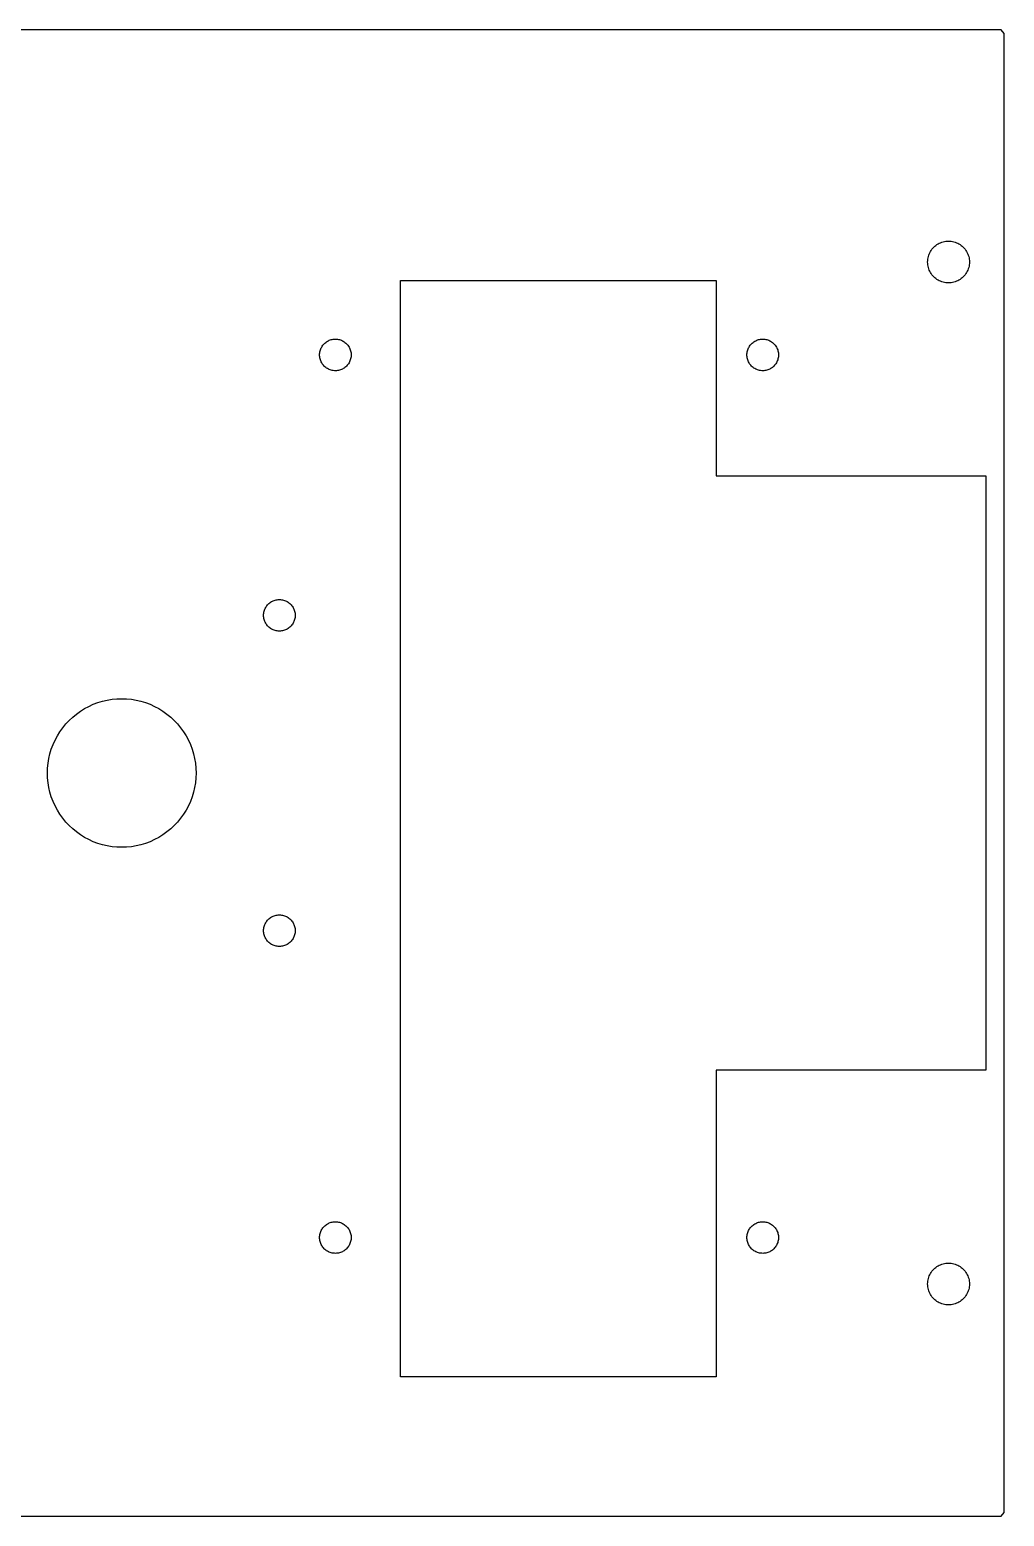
# Model space of a CAD drawing. Header units: metres. Extents: x -95 to 95, y -80 to 80.
# Drawn here: x -9.9 to 95, y -80 to 80 of the extents above; entities that cross this region are included whole.
import ezdxf

# ---------------------------------------------------------------- set-up
doc = ezdxf.new("R2010")
doc.units = ezdxf.units.M

msp = doc.modelspace()

# ---------------------------------------------------------------- linework, layer by layer
for p, q in [((94.6716, 80), (-94.6716, 80)), ((95, 79.5999), (94.6716, 80)), ((95, -79.5999), (95, 79.5999)), ((86.982, 55.9951), (87.0514, 56.125)), ((87.0514, 56.125), (87.1292, 56.25)), ((87.1292, 56.25), (87.215, 56.3697)), ((87.215, 56.3697), (87.3083, 56.4835)), ((87.3083, 56.4835), (87.409, 56.591)), ((87.409, 56.591), (87.5165, 56.6916)), ((87.5165, 56.6916), (87.6303, 56.785)), ((87.6303, 56.785), (87.75, 56.8708)), ((87.75, 56.8708), (87.875, 56.9485)), ((87.875, 56.9485), (88.0048, 57.018)), ((88.0048, 57.018), (88.139, 57.0787)), ((88.139, 57.0787), (88.2767, 57.1306)), ((88.2767, 57.1306), (88.4176, 57.1733)), ((88.4176, 57.1733), (88.561, 57.2068)), ((88.561, 57.2068), (88.7063, 57.2307)), ((88.7063, 57.2307), (88.8528, 57.2452)), ((88.8528, 57.2452), (89, 57.25)), ((89, 57.25), (89.1472, 57.2452)), ((89.1472, 57.2452), (89.2937, 57.2307)), ((89.2937, 57.2307), (89.4389, 57.2068)), ((89.4389, 57.2068), (89.5823, 57.1733)), ((89.5823, 57.1733), (89.7232, 57.1306)), ((89.7232, 57.1306), (89.861, 57.0787)), ((89.861, 57.0787), (89.9951, 57.018)), ((89.9951, 57.018), (90.125, 56.9485)), ((90.125, 56.9485), (90.25, 56.8708)), ((90.25, 56.8708), (90.3697, 56.785)), ((90.3697, 56.785), (90.4835, 56.6916)), ((90.4835, 56.6916), (90.591, 56.591)), ((90.591, 56.591), (90.6916, 56.4835)), ((90.6916, 56.4835), (90.785, 56.3697)), ((90.785, 56.3697), (90.8708, 56.25)), ((90.8708, 56.25), (90.9485, 56.125)), ((90.9485, 56.125), (91.018, 55.9951)), ((86.75, 55), (86.7548, 55.1472)), ((86.7548, 54.8528), (86.75, 55)), ((86.7548, 55.1472), (86.7692, 55.2937)), ((86.7692, 54.7063), (86.7548, 54.8528)), ((86.7692, 55.2937), (86.7932, 55.4389)), ((86.7932, 54.561), (86.7692, 54.7063)), ((86.7932, 55.4389), (86.8267, 55.5823)), ((86.8267, 54.4176), (86.7932, 54.561)), ((86.8267, 55.5823), (86.8694, 55.7232)), ((86.8694, 54.2767), (86.8267, 54.4176)), ((86.8694, 55.7232), (86.9213, 55.861)), ((86.9213, 55.861), (86.982, 55.9951)), ((91.018, 55.9951), (91.0787, 55.861)), ((91.0787, 55.861), (91.1306, 55.7232)), ((91.1306, 55.7232), (91.1733, 55.5823)), ((91.1733, 54.4176), (91.1306, 54.2767)), ((91.1733, 55.5823), (91.2068, 55.4389)), ((91.2068, 54.561), (91.1733, 54.4176)), ((91.2068, 55.4389), (91.2307, 55.2937)), ((91.2307, 54.7063), (91.2068, 54.561)), ((91.2307, 55.2937), (91.2452, 55.1472)), ((91.2452, 54.8528), (91.2307, 54.7063)), ((91.2452, 55.1472), (91.25, 55)), ((91.25, 55), (91.2452, 54.8528)), ((30, -65), (30, 53)), ((30, 53), (64, 53)), ((64, 53), (64, 32)), ((86.9213, 54.139), (86.8694, 54.2767)), ((86.982, 54.0048), (86.9213, 54.139)), ((87.0514, 53.875), (86.982, 54.0048)), ((87.1292, 53.75), (87.0514, 53.875)), ((87.215, 53.6303), (87.1292, 53.75)), ((87.3083, 53.5165), (87.215, 53.6303)), ((87.409, 53.409), (87.3083, 53.5165)), ((87.5165, 53.3083), (87.409, 53.409)), ((87.6303, 53.215), (87.5165, 53.3083)), ((87.75, 53.1292), (87.6303, 53.215)), ((87.875, 53.0514), (87.75, 53.1292)), ((88.0048, 52.982), (87.875, 53.0514)), ((88.139, 52.9213), (88.0048, 52.982)), ((88.2767, 52.8694), (88.139, 52.9213)), ((88.4176, 52.8267), (88.2767, 52.8694)), ((88.561, 52.7932), (88.4176, 52.8267)), ((89.5823, 52.8267), (89.4389, 52.7932)), ((89.7232, 52.8694), (89.5823, 52.8267)), ((89.861, 52.9213), (89.7232, 52.8694)), ((89.9951, 52.982), (89.861, 52.9213)), ((90.125, 53.0514), (89.9951, 52.982)), ((90.25, 53.1292), (90.125, 53.0514)), ((90.3697, 53.215), (90.25, 53.1292)), ((90.4835, 53.3083), (90.3697, 53.215)), ((90.591, 53.409), (90.4835, 53.3083)), ((90.6916, 53.5165), (90.591, 53.409)), ((90.785, 53.6303), (90.6916, 53.5165)), ((90.8708, 53.75), (90.785, 53.6303)), ((90.9485, 53.875), (90.8708, 53.75)), ((91.018, 54.0048), (90.9485, 53.875)), ((91.0787, 54.139), (91.018, 54.0048)), ((91.1306, 54.2767), (91.0787, 54.139)), ((88.7063, 52.7692), (88.561, 52.7932)), ((88.8528, 52.7548), (88.7063, 52.7692)), ((89, 52.75), (88.8528, 52.7548)), ((89.1472, 52.7548), (89, 52.75)), ((89.2937, 52.7692), (89.1472, 52.7548)), ((89.4389, 52.7932), (89.2937, 52.7692)), ((21.9651, 46.3487), (22.0555, 46.4135)), ((22.0555, 46.4135), (22.15, 46.4722)), ((22.15, 46.4722), (22.2481, 46.5247)), ((22.2481, 46.5247), (22.3494, 46.5706)), ((22.3494, 46.5706), (22.4536, 46.6098)), ((22.4536, 46.6098), (22.56, 46.6421)), ((22.56, 46.6421), (22.6683, 46.6673)), ((22.6683, 46.6673), (22.7781, 46.6855)), ((22.7781, 46.6855), (22.8888, 46.6964)), ((22.8888, 46.6964), (23, 46.7)), ((23, 46.7), (23.1112, 46.6964)), ((23.1112, 46.6964), (23.2219, 46.6855)), ((23.2219, 46.6855), (23.3316, 46.6673)), ((23.3316, 46.6673), (23.44, 46.6421)), ((23.44, 46.6421), (23.5464, 46.6098)), ((23.5464, 46.6098), (23.6506, 46.5706)), ((23.6506, 46.5706), (23.7519, 46.5247)), ((23.7519, 46.5247), (23.85, 46.4722)), ((23.85, 46.4722), (23.9445, 46.4135)), ((23.9445, 46.4135), (24.0349, 46.3487)), ((67.9651, 46.3487), (68.0555, 46.4135)), ((68.0555, 46.4135), (68.15, 46.4722)), ((68.15, 46.4722), (68.2481, 46.5247)), ((68.2481, 46.5247), (68.3494, 46.5706)), ((68.3494, 46.5706), (68.4536, 46.6098)), ((68.4536, 46.6098), (68.56, 46.6421)), ((68.56, 46.6421), (68.6683, 46.6673)), ((68.6683, 46.6673), (68.7781, 46.6855)), ((68.7781, 46.6855), (68.8888, 46.6964)), ((68.8888, 46.6964), (69, 46.7)), ((69, 46.7), (69.1112, 46.6964)), ((69.1112, 46.6964), (69.2219, 46.6855)), ((69.2219, 46.6855), (69.3316, 46.6673)), ((69.3316, 46.6673), (69.44, 46.6421)), ((69.44, 46.6421), (69.5464, 46.6098)), ((69.5464, 46.6098), (69.6506, 46.5706)), ((69.6506, 46.5706), (69.7519, 46.5247)), ((69.7519, 46.5247), (69.85, 46.4722)), ((69.85, 46.4722), (69.9445, 46.4135)), ((69.9445, 46.4135), (70.0349, 46.3487)), ((21.3, 45), (21.3036, 45.1112)), ((21.3036, 44.8888), (21.3, 45)), ((21.3036, 45.1112), (21.3145, 45.2219)), ((21.3145, 44.7781), (21.3036, 44.8888)), ((21.3145, 45.2219), (21.3327, 45.3316)), ((21.3327, 45.3316), (21.3579, 45.44)), ((21.3579, 45.44), (21.3902, 45.5464)), ((21.3902, 45.5464), (21.4294, 45.6506)), ((21.4294, 45.6506), (21.4753, 45.7519)), ((21.4753, 45.7519), (21.5278, 45.85)), ((21.5278, 45.85), (21.5865, 45.9445)), ((21.5865, 45.9445), (21.6513, 46.0349)), ((21.6513, 46.0349), (21.7219, 46.1209)), ((21.7219, 46.1209), (21.7979, 46.2021)), ((21.7979, 46.2021), (21.8791, 46.2781)), ((21.8791, 46.2781), (21.9651, 46.3487)), ((24.0349, 46.3487), (24.1209, 46.2781)), ((24.1209, 46.2781), (24.2021, 46.2021)), ((24.2021, 46.2021), (24.2781, 46.1209)), ((24.2781, 46.1209), (24.3487, 46.0349)), ((24.3487, 46.0349), (24.4135, 45.9445)), ((24.4135, 45.9445), (24.4722, 45.85)), ((24.4722, 45.85), (24.5247, 45.7519)), ((24.5247, 45.7519), (24.5706, 45.6506)), ((24.5706, 45.6506), (24.6098, 45.5464)), ((24.6098, 45.5464), (24.6421, 45.44)), ((24.6421, 45.44), (24.6673, 45.3316)), ((24.6673, 45.3316), (24.6855, 45.2219)), ((24.6855, 45.2219), (24.6964, 45.1112)), ((24.6964, 44.8888), (24.6855, 44.7781)), ((24.6964, 45.1112), (24.7, 45)), ((24.7, 45), (24.6964, 44.8888)), ((67.3, 45), (67.3036, 45.1112)), ((67.3036, 44.8888), (67.3, 45)), ((67.3036, 45.1112), (67.3145, 45.2219)), ((67.3145, 44.7781), (67.3036, 44.8888)), ((67.3145, 45.2219), (67.3327, 45.3316)), ((67.3327, 45.3316), (67.3579, 45.44)), ((67.3579, 45.44), (67.3902, 45.5464)), ((67.3902, 45.5464), (67.4294, 45.6506)), ((67.4294, 45.6506), (67.4753, 45.7519)), ((67.4753, 45.7519), (67.5278, 45.85)), ((67.5278, 45.85), (67.5865, 45.9445)), ((67.5865, 45.9445), (67.6513, 46.0349)), ((67.6513, 46.0349), (67.7219, 46.1209)), ((67.7219, 46.1209), (67.7979, 46.2021)), ((67.7979, 46.2021), (67.8791, 46.2781)), ((67.8791, 46.2781), (67.9651, 46.3487)), ((70.0349, 46.3487), (70.1209, 46.2781)), ((70.1209, 46.2781), (70.2021, 46.2021)), ((70.2021, 46.2021), (70.2781, 46.1209)), ((70.2781, 46.1209), (70.3487, 46.0349)), ((70.3487, 46.0349), (70.4135, 45.9445)), ((70.4135, 45.9445), (70.4722, 45.85)), ((70.4722, 45.85), (70.5247, 45.7519)), ((70.5247, 45.7519), (70.5706, 45.6506)), ((70.5706, 45.6506), (70.6098, 45.5464)), ((70.6098, 45.5464), (70.6421, 45.44)), ((70.6421, 45.44), (70.6673, 45.3316)), ((70.6673, 45.3316), (70.6855, 45.2219)), ((70.6855, 45.2219), (70.6964, 45.1112)), ((70.6964, 44.8888), (70.6855, 44.7781)), ((70.6964, 45.1112), (70.7, 45)), ((70.7, 45), (70.6964, 44.8888)), ((21.3327, 44.6683), (21.3145, 44.7781)), ((21.3579, 44.56), (21.3327, 44.6683)), ((21.3902, 44.4536), (21.3579, 44.56)), ((21.4294, 44.3494), (21.3902, 44.4536)), ((21.4753, 44.2481), (21.4294, 44.3494)), ((21.5278, 44.15), (21.4753, 44.2481)), ((21.5865, 44.0555), (21.5278, 44.15)), ((21.6513, 43.9651), (21.5865, 44.0555)), ((21.7219, 43.8791), (21.6513, 43.9651)), ((21.7979, 43.7979), (21.7219, 43.8791)), ((21.8791, 43.7219), (21.7979, 43.7979)), ((21.9651, 43.6513), (21.8791, 43.7219)), ((22.0555, 43.5865), (21.9651, 43.6513)), ((22.15, 43.5278), (22.0555, 43.5865)), ((22.2481, 43.4753), (22.15, 43.5278)), ((22.3494, 43.4294), (22.2481, 43.4753)), ((22.4536, 43.3902), (22.3494, 43.4294)), ((22.56, 43.3579), (22.4536, 43.3902)), ((22.6683, 43.3327), (22.56, 43.3579)), ((22.7781, 43.3145), (22.6683, 43.3327)), ((22.8888, 43.3036), (22.7781, 43.3145)), ((23, 43.3), (22.8888, 43.3036)), ((23.1112, 43.3036), (23, 43.3)), ((23.2219, 43.3145), (23.1112, 43.3036)), ((23.3316, 43.3327), (23.2219, 43.3145)), ((23.44, 43.3579), (23.3316, 43.3327)), ((23.5464, 43.3902), (23.44, 43.3579)), ((23.6506, 43.4294), (23.5464, 43.3902)), ((23.7519, 43.4753), (23.6506, 43.4294)), ((23.85, 43.5278), (23.7519, 43.4753)), ((23.9445, 43.5865), (23.85, 43.5278)), ((24.0349, 43.6513), (23.9445, 43.5865)), ((24.1209, 43.7219), (24.0349, 43.6513)), ((24.2021, 43.7979), (24.1209, 43.7219)), ((24.2781, 43.8791), (24.2021, 43.7979)), ((24.3487, 43.9651), (24.2781, 43.8791)), ((24.4135, 44.0555), (24.3487, 43.9651)), ((24.4722, 44.15), (24.4135, 44.0555)), ((24.5247, 44.2481), (24.4722, 44.15)), ((24.5706, 44.3494), (24.5247, 44.2481)), ((24.6098, 44.4536), (24.5706, 44.3494)), ((24.6421, 44.56), (24.6098, 44.4536)), ((24.6673, 44.6683), (24.6421, 44.56)), ((24.6855, 44.7781), (24.6673, 44.6683)), ((67.3327, 44.6683), (67.3145, 44.7781)), ((67.3579, 44.56), (67.3327, 44.6683)), ((67.3902, 44.4536), (67.3579, 44.56)), ((67.4294, 44.3494), (67.3902, 44.4536)), ((67.4753, 44.2481), (67.4294, 44.3494)), ((67.5278, 44.15), (67.4753, 44.2481)), ((67.5865, 44.0555), (67.5278, 44.15)), ((67.6513, 43.9651), (67.5865, 44.0555)), ((67.7219, 43.8791), (67.6513, 43.9651)), ((67.7979, 43.7979), (67.7219, 43.8791)), ((67.8791, 43.7219), (67.7979, 43.7979)), ((67.9651, 43.6513), (67.8791, 43.7219)), ((68.0555, 43.5865), (67.9651, 43.6513)), ((68.15, 43.5278), (68.0555, 43.5865)), ((68.2481, 43.4753), (68.15, 43.5278)), ((68.3494, 43.4294), (68.2481, 43.4753)), ((68.4536, 43.3902), (68.3494, 43.4294)), ((68.56, 43.3579), (68.4536, 43.3902)), ((68.6683, 43.3327), (68.56, 43.3579)), ((68.7781, 43.3145), (68.6683, 43.3327)), ((68.8888, 43.3036), (68.7781, 43.3145)), ((69, 43.3), (68.8888, 43.3036)), ((69.1112, 43.3036), (69, 43.3)), ((69.2219, 43.3145), (69.1112, 43.3036)), ((69.3316, 43.3327), (69.2219, 43.3145)), ((69.44, 43.3579), (69.3316, 43.3327)), ((69.5464, 43.3902), (69.44, 43.3579)), ((69.6506, 43.4294), (69.5464, 43.3902)), ((69.7519, 43.4753), (69.6506, 43.4294)), ((69.85, 43.5278), (69.7519, 43.4753)), ((69.9445, 43.5865), (69.85, 43.5278)), ((70.0349, 43.6513), (69.9445, 43.5865)), ((70.1209, 43.7219), (70.0349, 43.6513)), ((70.2021, 43.7979), (70.1209, 43.7219)), ((70.2781, 43.8791), (70.2021, 43.7979)), ((70.3487, 43.9651), (70.2781, 43.8791)), ((70.4135, 44.0555), (70.3487, 43.9651)), ((70.4722, 44.15), (70.4135, 44.0555)), ((70.5247, 44.2481), (70.4722, 44.15)), ((70.5706, 44.3494), (70.5247, 44.2481)), ((70.6098, 44.4536), (70.5706, 44.3494)), ((70.6421, 44.56), (70.6098, 44.4536)), ((70.6673, 44.6683), (70.6421, 44.56)), ((70.6855, 44.7781), (70.6673, 44.6683)), ((64, 32), (93, 32)), ((93, 32), (93, -32)), ((15.3608, 17.517), (15.4, 17.6211)), ((15.4, 17.6211), (15.4459, 17.7224)), ((15.4459, 17.7224), (15.4983, 17.8206)), ((15.4983, 17.8206), (15.5571, 17.915)), ((15.5571, 17.915), (15.6219, 18.0054)), ((15.6219, 18.0054), (15.6924, 18.0914)), ((15.6924, 18.0914), (15.7685, 18.1726)), ((15.7685, 18.1726), (15.8497, 18.2487)), ((15.8497, 18.2487), (15.9357, 18.3193)), ((15.9357, 18.3193), (16.0261, 18.384)), ((16.0261, 18.384), (16.1206, 18.4428)), ((16.1206, 18.4428), (16.2187, 18.4952)), ((16.2187, 18.4952), (16.32, 18.5412)), ((16.32, 18.5412), (16.4241, 18.5803)), ((16.4241, 18.5803), (16.5306, 18.6126)), ((16.5306, 18.6126), (16.6389, 18.6379)), ((16.6389, 18.6379), (16.7487, 18.656)), ((16.7487, 18.656), (16.8594, 18.6669)), ((16.8594, 18.6669), (16.9706, 18.6706)), ((16.9706, 18.6706), (17.0817, 18.6669)), ((17.0817, 18.6669), (17.1924, 18.656)), ((17.1924, 18.656), (17.3022, 18.6379)), ((17.3022, 18.6379), (17.4106, 18.6126)), ((17.4106, 18.6126), (17.517, 18.5803)), ((17.517, 18.5803), (17.6211, 18.5412)), ((17.6211, 18.5412), (17.7224, 18.4952)), ((17.7224, 18.4952), (17.8206, 18.4428)), ((17.8206, 18.4428), (17.915, 18.384)), ((17.915, 18.384), (18.0054, 18.3193)), ((18.0054, 18.3193), (18.0914, 18.2487)), ((18.0914, 18.2487), (18.1726, 18.1726)), ((18.1726, 18.1726), (18.2487, 18.0914)), ((18.2487, 18.0914), (18.3193, 18.0054)), ((18.3193, 18.0054), (18.384, 17.915)), ((18.384, 17.915), (18.4428, 17.8206)), ((18.4428, 17.8206), (18.4952, 17.7224)), ((18.4952, 17.7224), (18.5412, 17.6211)), ((18.5412, 17.6211), (18.5803, 17.517)), ((15.2706, 16.9706), (15.2742, 17.0817)), ((15.2742, 16.8594), (15.2706, 16.9706)), ((15.2742, 17.0817), (15.2851, 17.1924)), ((15.2851, 16.7487), (15.2742, 16.8594)), ((15.2851, 17.1924), (15.3032, 17.3022)), ((15.3032, 16.6389), (15.2851, 16.7487)), ((15.3032, 17.3022), (15.3285, 17.4106)), ((15.3285, 16.5306), (15.3032, 16.6389)), ((15.3285, 17.4106), (15.3608, 17.517)), ((15.3608, 16.4241), (15.3285, 16.5306)), ((15.4, 16.32), (15.3608, 16.4241)), ((15.4459, 16.2187), (15.4, 16.32)), ((15.4983, 16.1206), (15.4459, 16.2187)), ((15.5571, 16.0261), (15.4983, 16.1206)), ((15.6219, 15.9357), (15.5571, 16.0261)), ((18.384, 16.0261), (18.3193, 15.9357)), ((18.4428, 16.1206), (18.384, 16.0261)), ((18.4952, 16.2187), (18.4428, 16.1206)), ((18.5412, 16.32), (18.4952, 16.2187)), ((18.5803, 16.4241), (18.5412, 16.32)), ((18.5803, 17.517), (18.6126, 17.4106)), ((18.6126, 16.5306), (18.5803, 16.4241)), ((18.6126, 17.4106), (18.6379, 17.3022)), ((18.6379, 16.6389), (18.6126, 16.5306)), ((18.6379, 17.3022), (18.656, 17.1924)), ((18.656, 16.7487), (18.6379, 16.6389)), ((18.656, 17.1924), (18.6669, 17.0817)), ((18.6669, 16.8594), (18.656, 16.7487)), ((18.6669, 17.0817), (18.6706, 16.9706)), ((18.6706, 16.9706), (18.6669, 16.8594)), ((15.6924, 15.8497), (15.6219, 15.9357)), ((15.7685, 15.7685), (15.6924, 15.8497)), ((15.8497, 15.6924), (15.7685, 15.7685)), ((15.9357, 15.6219), (15.8497, 15.6924)), ((16.0261, 15.5571), (15.9357, 15.6219)), ((16.1206, 15.4983), (16.0261, 15.5571)), ((16.2187, 15.4459), (16.1206, 15.4983)), ((16.32, 15.4), (16.2187, 15.4459)), ((16.4241, 15.3608), (16.32, 15.4)), ((16.5306, 15.3285), (16.4241, 15.3608)), ((16.6389, 15.3032), (16.5306, 15.3285)), ((16.7487, 15.2851), (16.6389, 15.3032)), ((16.8594, 15.2742), (16.7487, 15.2851)), ((16.9706, 15.2706), (16.8594, 15.2742)), ((17.0817, 15.2742), (16.9706, 15.2706)), ((17.1924, 15.2851), (17.0817, 15.2742)), ((17.3022, 15.3032), (17.1924, 15.2851)), ((17.4106, 15.3285), (17.3022, 15.3032)), ((17.517, 15.3608), (17.4106, 15.3285)), ((17.6211, 15.4), (17.517, 15.3608)), ((17.7224, 15.4459), (17.6211, 15.4)), ((17.8206, 15.4983), (17.7224, 15.4459)), ((17.915, 15.5571), (17.8206, 15.4983)), ((18.0054, 15.6219), (17.915, 15.5571)), ((18.0914, 15.6924), (18.0054, 15.6219)), ((18.1726, 15.7685), (18.0914, 15.6924)), ((18.2487, 15.8497), (18.1726, 15.7685)), ((18.3193, 15.9357), (18.2487, 15.8497)), ((-0.52322, 7.98286), (0, 8)), ((0, 8), (0.52322, 7.98286)), ((-4.87009, 6.34682), (-4.44455, 6.65175)), ((-4.44455, 6.65175), (-4, 6.92819)), ((-4, 6.92819), (-3.5383, 7.17497)), ((-3.5383, 7.17497), (-3.06146, 7.39102)), ((-3.06146, 7.39102), (-2.5715, 7.57544)), ((-2.5715, 7.57544), (-2.07054, 7.7274)), ((-2.07054, 7.7274), (-1.56071, 7.84627)), ((-1.56071, 7.84627), (-1.0442, 7.93155)), ((-1.0442, 7.93155), (-0.52322, 7.98286)), ((0.52322, 7.98286), (1.0442, 7.93155)), ((1.0442, 7.93155), (1.56071, 7.84627)), ((1.56071, 7.84627), (2.07054, 7.7274)), ((2.07054, 7.7274), (2.5715, 7.57544)), ((2.5715, 7.57544), (3.06146, 7.39102)), ((3.06146, 7.39102), (3.5383, 7.17497)), ((3.5383, 7.17497), (4, 6.92819)), ((4, 6.92819), (4.44455, 6.65175)), ((4.44455, 6.65175), (4.87009, 6.34682)), ((-6.65175, 4.44455), (-6.34682, 4.87009)), ((-6.34682, 4.87009), (-6.01471, 5.27477)), ((-6.01471, 5.27477), (-5.65685, 5.65685)), ((-5.65685, 5.65685), (-5.27477, 6.01471)), ((-5.27477, 6.01471), (-4.87009, 6.34682)), ((4.87009, 6.34682), (5.27477, 6.01471)), ((5.27477, 6.01471), (5.65685, 5.65685)), ((5.65685, 5.65685), (6.01471, 5.27477)), ((6.01471, 5.27477), (6.34682, 4.87009)), ((6.34682, 4.87009), (6.65175, 4.44455)), ((-7.39102, 3.06146), (-7.17497, 3.5383)), ((-7.17497, 3.5383), (-6.92819, 4)), ((-6.92819, 4), (-6.65175, 4.44455)), ((6.65175, 4.44455), (6.92819, 4)), ((6.92819, 4), (7.17497, 3.5383)), ((7.17497, 3.5383), (7.39102, 3.06146)), ((-7.84627, 1.56071), (-7.7274, 2.07054)), ((-7.7274, 2.07054), (-7.57544, 2.5715)), ((-7.57544, 2.5715), (-7.39102, 3.06146)), ((7.39102, 3.06146), (7.57544, 2.5715)), ((7.57544, 2.5715), (7.7274, 2.07054)), ((7.7274, 2.07054), (7.84627, 1.56071)), ((-8, 0), (-7.98286, 0.52322)), ((-7.98286, -0.52322), (-8, 0)), ((-7.98286, 0.52322), (-7.93155, 1.0442)), ((-7.93155, 1.0442), (-7.84627, 1.56071)), ((7.84627, 1.56071), (7.93155, 1.0442)), ((7.93155, 1.0442), (7.98286, 0.52322)), ((7.98286, 0.52322), (8, 0)), ((8, 0), (7.98286, -0.52322)), ((-7.93155, -1.0442), (-7.98286, -0.52322)), ((-7.84627, -1.56071), (-7.93155, -1.0442)), ((-7.7274, -2.07054), (-7.84627, -1.56071)), ((7.84627, -1.56071), (7.7274, -2.07054)), ((7.93155, -1.0442), (7.84627, -1.56071)), ((7.98286, -0.52322), (7.93155, -1.0442)), ((-7.57544, -2.5715), (-7.7274, -2.07054)), ((-7.39102, -3.06146), (-7.57544, -2.5715)), ((-7.17497, -3.5383), (-7.39102, -3.06146)), ((7.39102, -3.06146), (7.17497, -3.5383)), ((7.57544, -2.5715), (7.39102, -3.06146)), ((7.7274, -2.07054), (7.57544, -2.5715)), ((-6.92819, -4), (-7.17497, -3.5383)), ((-6.65175, -4.44455), (-6.92819, -4)), ((-6.34682, -4.87009), (-6.65175, -4.44455)), ((6.65175, -4.44455), (6.34682, -4.87009)), ((6.92819, -4), (6.65175, -4.44455)), ((7.17497, -3.5383), (6.92819, -4)), ((-6.01471, -5.27477), (-6.34682, -4.87009)), ((-5.65685, -5.65685), (-6.01471, -5.27477)), ((-5.27477, -6.01471), (-5.65685, -5.65685)), ((-4.87009, -6.34682), (-5.27477, -6.01471)), ((-4.44455, -6.65175), (-4.87009, -6.34682)), ((4.87009, -6.34682), (4.44455, -6.65175)), ((5.27477, -6.01471), (4.87009, -6.34682)), ((5.65685, -5.65685), (5.27477, -6.01471)), ((6.01471, -5.27477), (5.65685, -5.65685)), ((6.34682, -4.87009), (6.01471, -5.27477)), ((-4, -6.92819), (-4.44455, -6.65175)), ((-3.5383, -7.17497), (-4, -6.92819)), ((-3.06146, -7.39102), (-3.5383, -7.17497)), ((-2.5715, -7.57544), (-3.06146, -7.39102)), ((-2.07054, -7.7274), (-2.5715, -7.57544)), ((-1.56071, -7.84627), (-2.07054, -7.7274)), ((-1.0442, -7.93155), (-1.56071, -7.84627)), ((-0.52322, -7.98286), (-1.0442, -7.93155)), ((0, -8), (-0.52322, -7.98286)), ((0.52322, -7.98286), (0, -8)), ((1.0442, -7.93155), (0.52322, -7.98286)), ((1.56071, -7.84627), (1.0442, -7.93155)), ((2.07054, -7.7274), (1.56071, -7.84627)), ((2.5715, -7.57544), (2.07054, -7.7274)), ((3.06146, -7.39102), (2.5715, -7.57544)), ((3.5383, -7.17497), (3.06146, -7.39102)), ((4, -6.92819), (3.5383, -7.17497)), ((4.44455, -6.65175), (4, -6.92819)), ((15.5571, -16.0261), (15.6219, -15.9357)), ((15.6219, -15.9357), (15.6924, -15.8497)), ((15.6924, -15.8497), (15.7685, -15.7685)), ((15.7685, -15.7685), (15.8497, -15.6924)), ((15.8497, -15.6924), (15.9357, -15.6219)), ((15.9357, -15.6219), (16.0261, -15.5571)), ((16.0261, -15.5571), (16.1206, -15.4983)), ((16.1206, -15.4983), (16.2187, -15.4459)), ((16.2187, -15.4459), (16.32, -15.4)), ((16.32, -15.4), (16.4241, -15.3608)), ((16.4241, -15.3608), (16.5306, -15.3285)), ((16.5306, -15.3285), (16.6389, -15.3032)), ((16.6389, -15.3032), (16.7487, -15.2851)), ((16.7487, -15.2851), (16.8594, -15.2742)), ((16.8594, -15.2742), (16.9706, -15.2706)), ((16.9706, -15.2706), (17.0817, -15.2742)), ((17.0817, -15.2742), (17.1924, -15.2851)), ((17.1924, -15.2851), (17.3022, -15.3032)), ((17.3022, -15.3032), (17.4106, -15.3285)), ((17.4106, -15.3285), (17.517, -15.3608)), ((17.517, -15.3608), (17.6211, -15.4)), ((17.6211, -15.4), (17.7224, -15.4459)), ((17.7224, -15.4459), (17.8206, -15.4983)), ((17.8206, -15.4983), (17.915, -15.5571)), ((17.915, -15.5571), (18.0054, -15.6219)), ((18.0054, -15.6219), (18.0914, -15.6924)), ((18.0914, -15.6924), (18.1726, -15.7685)), ((18.1726, -15.7685), (18.2487, -15.8497)), ((18.2487, -15.8497), (18.3193, -15.9357)), ((18.3193, -15.9357), (18.384, -16.0261)), ((15.2706, -16.9706), (15.2742, -16.8594)), ((15.2742, -17.0817), (15.2706, -16.9706)), ((15.2742, -16.8594), (15.2851, -16.7487)), ((15.2851, -17.1924), (15.2742, -17.0817)), ((15.2851, -16.7487), (15.3032, -16.6389)), ((15.3032, -17.3022), (15.2851, -17.1924)), ((15.3032, -16.6389), (15.3285, -16.5306)), ((15.3285, -17.4106), (15.3032, -17.3022)), ((15.3285, -16.5306), (15.3608, -16.4241)), ((15.3608, -17.517), (15.3285, -17.4106)), ((15.3608, -16.4241), (15.4, -16.32)), ((15.4, -17.6211), (15.3608, -17.517)), ((15.4, -16.32), (15.4459, -16.2187)), ((15.4459, -16.2187), (15.4983, -16.1206)), ((15.4983, -16.1206), (15.5571, -16.0261)), ((18.384, -16.0261), (18.4428, -16.1206)), ((18.4428, -16.1206), (18.4952, -16.2187)), ((18.4952, -16.2187), (18.5412, -16.32)), ((18.5412, -16.32), (18.5803, -16.4241)), ((18.5803, -17.517), (18.5412, -17.6211)), ((18.5803, -16.4241), (18.6126, -16.5306)), ((18.6126, -17.4106), (18.5803, -17.517)), ((18.6126, -16.5306), (18.6379, -16.6389)), ((18.6379, -17.3022), (18.6126, -17.4106)), ((18.6379, -16.6389), (18.656, -16.7487)), ((18.656, -17.1924), (18.6379, -17.3022)), ((18.656, -16.7487), (18.6669, -16.8594)), ((18.6669, -17.0817), (18.656, -17.1924)), ((18.6669, -16.8594), (18.6706, -16.9706)), ((18.6706, -16.9706), (18.6669, -17.0817)), ((15.4459, -17.7224), (15.4, -17.6211)), ((15.4983, -17.8206), (15.4459, -17.7224)), ((15.5571, -17.915), (15.4983, -17.8206)), ((15.6219, -18.0054), (15.5571, -17.915)), ((15.6924, -18.0914), (15.6219, -18.0054)), ((15.7685, -18.1726), (15.6924, -18.0914)), ((15.8497, -18.2487), (15.7685, -18.1726)), ((15.9357, -18.3193), (15.8497, -18.2487)), ((16.0261, -18.384), (15.9357, -18.3193)), ((16.1206, -18.4428), (16.0261, -18.384)), ((16.2187, -18.4952), (16.1206, -18.4428)), ((16.32, -18.5412), (16.2187, -18.4952)), ((16.4241, -18.5803), (16.32, -18.5412)), ((16.5306, -18.6126), (16.4241, -18.5803)), ((16.6389, -18.6379), (16.5306, -18.6126)), ((16.7487, -18.656), (16.6389, -18.6379)), ((16.8594, -18.6669), (16.7487, -18.656)), ((16.9706, -18.6706), (16.8594, -18.6669)), ((17.0817, -18.6669), (16.9706, -18.6706)), ((17.1924, -18.656), (17.0817, -18.6669)), ((17.3022, -18.6379), (17.1924, -18.656)), ((17.4106, -18.6126), (17.3022, -18.6379)), ((17.517, -18.5803), (17.4106, -18.6126)), ((17.6211, -18.5412), (17.517, -18.5803)), ((17.7224, -18.4952), (17.6211, -18.5412)), ((17.8206, -18.4428), (17.7224, -18.4952)), ((17.915, -18.384), (17.8206, -18.4428)), ((18.0054, -18.3193), (17.915, -18.384)), ((18.0914, -18.2487), (18.0054, -18.3193)), ((18.1726, -18.1726), (18.0914, -18.2487)), ((18.2487, -18.0914), (18.1726, -18.1726)), ((18.3193, -18.0054), (18.2487, -18.0914)), ((18.384, -17.915), (18.3193, -18.0054)), ((18.4428, -17.8206), (18.384, -17.915)), ((18.4952, -17.7224), (18.4428, -17.8206)), ((18.5412, -17.6211), (18.4952, -17.7224)), ((93, -32), (64, -32)), ((64, -32), (64, -65)), ((21.3327, -49.6683), (21.3579, -49.56)), ((21.3579, -49.56), (21.3902, -49.4536)), ((21.3902, -49.4536), (21.4294, -49.3494)), ((21.4294, -49.3494), (21.4753, -49.2481)), ((21.4753, -49.2481), (21.5278, -49.15)), ((21.5278, -49.15), (21.5865, -49.0555)), ((21.5865, -49.0555), (21.6513, -48.9651)), ((21.6513, -48.9651), (21.7219, -48.8791)), ((21.7219, -48.8791), (21.7979, -48.7979)), ((21.7979, -48.7979), (21.8791, -48.7219)), ((21.8791, -48.7219), (21.9651, -48.6513)), ((21.9651, -48.6513), (22.0555, -48.5865)), ((22.0555, -48.5865), (22.15, -48.5278)), ((22.15, -48.5278), (22.2481, -48.4753)), ((22.2481, -48.4753), (22.3494, -48.4294)), ((22.3494, -48.4294), (22.4536, -48.3902)), ((22.4536, -48.3902), (22.56, -48.3579)), ((22.56, -48.3579), (22.6683, -48.3327)), ((22.6683, -48.3327), (22.7781, -48.3145)), ((22.7781, -48.3145), (22.8888, -48.3036)), ((22.8888, -48.3036), (23, -48.3)), ((23, -48.3), (23.1112, -48.3036)), ((23.1112, -48.3036), (23.2219, -48.3145)), ((23.2219, -48.3145), (23.3316, -48.3327)), ((23.3316, -48.3327), (23.44, -48.3579)), ((23.44, -48.3579), (23.5464, -48.3902)), ((23.5464, -48.3902), (23.6506, -48.4294)), ((23.6506, -48.4294), (23.7519, -48.4753)), ((23.7519, -48.4753), (23.85, -48.5278)), ((23.85, -48.5278), (23.9445, -48.5865)), ((23.9445, -48.5865), (24.0349, -48.6513)), ((24.0349, -48.6513), (24.1209, -48.7219)), ((24.1209, -48.7219), (24.2021, -48.7979)), ((24.2021, -48.7979), (24.2781, -48.8791)), ((24.2781, -48.8791), (24.3487, -48.9651)), ((24.3487, -48.9651), (24.4135, -49.0555)), ((24.4135, -49.0555), (24.4722, -49.15)), ((24.4722, -49.15), (24.5247, -49.2481)), ((24.5247, -49.2481), (24.5706, -49.3494)), ((24.5706, -49.3494), (24.6098, -49.4536)), ((24.6098, -49.4536), (24.6421, -49.56)), ((24.6421, -49.56), (24.6673, -49.6683)), ((67.3327, -49.6683), (67.3579, -49.56)), ((67.3579, -49.56), (67.3902, -49.4536)), ((67.3902, -49.4536), (67.4294, -49.3494)), ((67.4294, -49.3494), (67.4753, -49.2481)), ((67.4753, -49.2481), (67.5278, -49.15)), ((67.5278, -49.15), (67.5865, -49.0555)), ((67.5865, -49.0555), (67.6513, -48.9651)), ((67.6513, -48.9651), (67.7219, -48.8791)), ((67.7219, -48.8791), (67.7979, -48.7979)), ((67.7979, -48.7979), (67.8791, -48.7219)), ((67.8791, -48.7219), (67.9651, -48.6513)), ((67.9651, -48.6513), (68.0555, -48.5865)), ((68.0555, -48.5865), (68.15, -48.5278)), ((68.15, -48.5278), (68.2481, -48.4753)), ((68.2481, -48.4753), (68.3494, -48.4294)), ((68.3494, -48.4294), (68.4536, -48.3902)), ((68.4536, -48.3902), (68.56, -48.3579)), ((68.56, -48.3579), (68.6683, -48.3327)), ((68.6683, -48.3327), (68.7781, -48.3145)), ((68.7781, -48.3145), (68.8888, -48.3036)), ((68.8888, -48.3036), (69, -48.3)), ((69, -48.3), (69.1112, -48.3036)), ((69.1112, -48.3036), (69.2219, -48.3145)), ((69.2219, -48.3145), (69.3316, -48.3327)), ((69.3316, -48.3327), (69.44, -48.3579)), ((69.44, -48.3579), (69.5464, -48.3902)), ((69.5464, -48.3902), (69.6506, -48.4294)), ((69.6506, -48.4294), (69.7519, -48.4753)), ((69.7519, -48.4753), (69.85, -48.5278)), ((69.85, -48.5278), (69.9445, -48.5865)), ((69.9445, -48.5865), (70.0349, -48.6513)), ((70.0349, -48.6513), (70.1209, -48.7219)), ((70.1209, -48.7219), (70.2021, -48.7979)), ((70.2021, -48.7979), (70.2781, -48.8791)), ((70.2781, -48.8791), (70.3487, -48.9651)), ((70.3487, -48.9651), (70.4135, -49.0555)), ((70.4135, -49.0555), (70.4722, -49.15)), ((70.4722, -49.15), (70.5247, -49.2481)), ((70.5247, -49.2481), (70.5706, -49.3494)), ((70.5706, -49.3494), (70.6098, -49.4536)), ((70.6098, -49.4536), (70.6421, -49.56)), ((70.6421, -49.56), (70.6673, -49.6683)), ((21.3, -50), (21.3036, -49.8888)), ((21.3036, -50.1112), (21.3, -50)), ((21.3036, -49.8888), (21.3145, -49.7781)), ((21.3145, -50.2219), (21.3036, -50.1112)), ((21.3145, -49.7781), (21.3327, -49.6683)), ((21.3327, -50.3316), (21.3145, -50.2219)), ((21.3579, -50.44), (21.3327, -50.3316)), ((21.3902, -50.5464), (21.3579, -50.44)), ((21.4294, -50.6506), (21.3902, -50.5464)), ((21.4753, -50.7519), (21.4294, -50.6506)), ((21.5278, -50.85), (21.4753, -50.7519)), ((21.5865, -50.9445), (21.5278, -50.85)), ((21.6513, -51.0349), (21.5865, -50.9445)), ((21.7219, -51.1209), (21.6513, -51.0349)), ((21.7979, -51.2021), (21.7219, -51.1209)), ((24.2781, -51.1209), (24.2021, -51.2021)), ((24.3487, -51.0349), (24.2781, -51.1209)), ((24.4135, -50.9445), (24.3487, -51.0349)), ((24.4722, -50.85), (24.4135, -50.9445)), ((24.5247, -50.7519), (24.4722, -50.85)), ((24.5706, -50.6506), (24.5247, -50.7519)), ((24.6098, -50.5464), (24.5706, -50.6506)), ((24.6421, -50.44), (24.6098, -50.5464)), ((24.6673, -50.3316), (24.6421, -50.44)), ((24.6673, -49.6683), (24.6855, -49.7781)), ((24.6855, -50.2219), (24.6673, -50.3316)), ((24.6855, -49.7781), (24.6964, -49.8888)), ((24.6964, -50.1112), (24.6855, -50.2219)), ((24.6964, -49.8888), (24.7, -50)), ((24.7, -50), (24.6964, -50.1112)), ((67.3, -50), (67.3036, -49.8888)), ((67.3036, -50.1112), (67.3, -50)), ((67.3036, -49.8888), (67.3145, -49.7781)), ((67.3145, -50.2219), (67.3036, -50.1112)), ((67.3145, -49.7781), (67.3327, -49.6683)), ((67.3327, -50.3316), (67.3145, -50.2219)), ((67.3579, -50.44), (67.3327, -50.3316)), ((67.3902, -50.5464), (67.3579, -50.44)), ((67.4294, -50.6506), (67.3902, -50.5464)), ((67.4753, -50.7519), (67.4294, -50.6506)), ((67.5278, -50.85), (67.4753, -50.7519)), ((67.5865, -50.9445), (67.5278, -50.85)), ((67.6513, -51.0349), (67.5865, -50.9445)), ((67.7219, -51.1209), (67.6513, -51.0349)), ((67.7979, -51.2021), (67.7219, -51.1209)), ((70.2781, -51.1209), (70.2021, -51.2021)), ((70.3487, -51.0349), (70.2781, -51.1209)), ((70.4135, -50.9445), (70.3487, -51.0349)), ((70.4722, -50.85), (70.4135, -50.9445)), ((70.5247, -50.7519), (70.4722, -50.85)), ((70.5706, -50.6506), (70.5247, -50.7519)), ((70.6098, -50.5464), (70.5706, -50.6506)), ((70.6421, -50.44), (70.6098, -50.5464)), ((70.6673, -50.3316), (70.6421, -50.44)), ((70.6673, -49.6683), (70.6855, -49.7781)), ((70.6855, -50.2219), (70.6673, -50.3316)), ((70.6855, -49.7781), (70.6964, -49.8888)), ((70.6964, -50.1112), (70.6855, -50.2219)), ((70.6964, -49.8888), (70.7, -50)), ((70.7, -50), (70.6964, -50.1112)), ((21.8791, -51.2781), (21.7979, -51.2021)), ((21.9651, -51.3487), (21.8791, -51.2781)), ((22.0555, -51.4135), (21.9651, -51.3487)), ((22.15, -51.4722), (22.0555, -51.4135)), ((22.2481, -51.5247), (22.15, -51.4722)), ((22.3494, -51.5706), (22.2481, -51.5247)), ((22.4536, -51.6098), (22.3494, -51.5706)), ((22.56, -51.6421), (22.4536, -51.6098)), ((22.6683, -51.6673), (22.56, -51.6421)), ((22.7781, -51.6855), (22.6683, -51.6673)), ((22.8888, -51.6964), (22.7781, -51.6855)), ((23, -51.7), (22.8888, -51.6964)), ((23.1112, -51.6964), (23, -51.7)), ((23.2219, -51.6855), (23.1112, -51.6964)), ((23.3316, -51.6673), (23.2219, -51.6855)), ((23.44, -51.6421), (23.3316, -51.6673)), ((23.5464, -51.6098), (23.44, -51.6421)), ((23.6506, -51.5706), (23.5464, -51.6098)), ((23.7519, -51.5247), (23.6506, -51.5706)), ((23.85, -51.4722), (23.7519, -51.5247)), ((23.9445, -51.4135), (23.85, -51.4722)), ((24.0349, -51.3487), (23.9445, -51.4135)), ((24.1209, -51.2781), (24.0349, -51.3487)), ((24.2021, -51.2021), (24.1209, -51.2781)), ((67.8791, -51.2781), (67.7979, -51.2021)), ((67.9651, -51.3487), (67.8791, -51.2781)), ((68.0555, -51.4135), (67.9651, -51.3487)), ((68.15, -51.4722), (68.0555, -51.4135)), ((68.2481, -51.5247), (68.15, -51.4722)), ((68.3494, -51.5706), (68.2481, -51.5247)), ((68.4536, -51.6098), (68.3494, -51.5706)), ((68.56, -51.6421), (68.4536, -51.6098)), ((68.6683, -51.6673), (68.56, -51.6421)), ((68.7781, -51.6855), (68.6683, -51.6673)), ((68.8888, -51.6964), (68.7781, -51.6855)), ((69, -51.7), (68.8888, -51.6964)), ((69.1112, -51.6964), (69, -51.7)), ((69.2219, -51.6855), (69.1112, -51.6964)), ((69.3316, -51.6673), (69.2219, -51.6855)), ((69.44, -51.6421), (69.3316, -51.6673)), ((69.5464, -51.6098), (69.44, -51.6421)), ((69.6506, -51.5706), (69.5464, -51.6098)), ((69.7519, -51.5247), (69.6506, -51.5706)), ((69.85, -51.4722), (69.7519, -51.5247)), ((69.9445, -51.4135), (69.85, -51.4722)), ((70.0349, -51.3487), (69.9445, -51.4135)), ((70.1209, -51.2781), (70.0349, -51.3487)), ((70.2021, -51.2021), (70.1209, -51.2781)), ((88.4176, -52.8267), (88.561, -52.7932)), ((88.561, -52.7932), (88.7063, -52.7692)), ((88.7063, -52.7692), (88.8528, -52.7548)), ((88.8528, -52.7548), (89, -52.75)), ((89, -52.75), (89.1472, -52.7548)), ((89.1472, -52.7548), (89.2937, -52.7692)), ((89.2937, -52.7692), (89.4389, -52.7932)), ((89.4389, -52.7932), (89.5823, -52.8267)), ((86.8267, -54.4176), (86.8694, -54.2767)), ((86.8694, -54.2767), (86.9213, -54.139)), ((86.9213, -54.139), (86.982, -54.0048)), ((86.982, -54.0048), (87.0514, -53.875)), ((87.0514, -53.875), (87.1292, -53.75)), ((87.1292, -53.75), (87.215, -53.6303)), ((87.215, -53.6303), (87.3083, -53.5165)), ((87.3083, -53.5165), (87.409, -53.409)), ((87.409, -53.409), (87.5165, -53.3083)), ((87.5165, -53.3083), (87.6303, -53.215)), ((87.6303, -53.215), (87.75, -53.1292)), ((87.75, -53.1292), (87.875, -53.0514)), ((87.875, -53.0514), (88.0048, -52.982)), ((88.0048, -52.982), (88.139, -52.9213)), ((88.139, -52.9213), (88.2767, -52.8694)), ((88.2767, -52.8694), (88.4176, -52.8267)), ((89.5823, -52.8267), (89.7232, -52.8694)), ((89.7232, -52.8694), (89.861, -52.9213)), ((89.861, -52.9213), (89.9951, -52.982)), ((89.9951, -52.982), (90.125, -53.0514)), ((90.125, -53.0514), (90.25, -53.1292)), ((90.25, -53.1292), (90.3697, -53.215)), ((90.3697, -53.215), (90.4835, -53.3083)), ((90.4835, -53.3083), (90.591, -53.409)), ((90.591, -53.409), (90.6916, -53.5165)), ((90.6916, -53.5165), (90.785, -53.6303)), ((90.785, -53.6303), (90.8708, -53.75)), ((90.8708, -53.75), (90.9485, -53.875)), ((90.9485, -53.875), (91.018, -54.0048)), ((91.018, -54.0048), (91.0787, -54.139)), ((91.0787, -54.139), (91.1306, -54.2767)), ((91.1306, -54.2767), (91.1733, -54.4176)), ((86.75, -55), (86.7548, -54.8528)), ((86.7548, -55.1472), (86.75, -55)), ((86.7548, -54.8528), (86.7692, -54.7063)), ((86.7692, -55.2937), (86.7548, -55.1472)), ((86.7692, -54.7063), (86.7932, -54.561)), ((86.7932, -55.4389), (86.7692, -55.2937)), ((86.7932, -54.561), (86.8267, -54.4176)), ((86.8267, -55.5823), (86.7932, -55.4389)), ((86.8694, -55.7232), (86.8267, -55.5823)), ((86.9213, -55.861), (86.8694, -55.7232)), ((86.982, -55.9951), (86.9213, -55.861)), ((87.0514, -56.125), (86.982, -55.9951)), ((91.018, -55.9951), (90.9485, -56.125)), ((91.0787, -55.861), (91.018, -55.9951)), ((91.1306, -55.7232), (91.0787, -55.861)), ((91.1733, -55.5823), (91.1306, -55.7232)), ((91.1733, -54.4176), (91.2068, -54.561)), ((91.2068, -55.4389), (91.1733, -55.5823)), ((91.2068, -54.561), (91.2307, -54.7063)), ((91.2307, -55.2937), (91.2068, -55.4389)), ((91.2307, -54.7063), (91.2452, -54.8528)), ((91.2452, -55.1472), (91.2307, -55.2937)), ((91.2452, -54.8528), (91.25, -55)), ((91.25, -55), (91.2452, -55.1472)), ((87.1292, -56.25), (87.0514, -56.125)), ((87.215, -56.3697), (87.1292, -56.25)), ((87.3083, -56.4835), (87.215, -56.3697)), ((87.409, -56.591), (87.3083, -56.4835)), ((87.5165, -56.6916), (87.409, -56.591)), ((87.6303, -56.785), (87.5165, -56.6916)), ((87.75, -56.8708), (87.6303, -56.785)), ((87.875, -56.9485), (87.75, -56.8708)), ((88.0048, -57.018), (87.875, -56.9485)), ((88.139, -57.0787), (88.0048, -57.018)), ((88.2767, -57.1306), (88.139, -57.0787)), ((88.4176, -57.1733), (88.2767, -57.1306)), ((88.561, -57.2068), (88.4176, -57.1733)), ((88.7063, -57.2307), (88.561, -57.2068)), ((88.8528, -57.2452), (88.7063, -57.2307)), ((89, -57.25), (88.8528, -57.2452)), ((89.1472, -57.2452), (89, -57.25)), ((89.2937, -57.2307), (89.1472, -57.2452)), ((89.4389, -57.2068), (89.2937, -57.2307)), ((89.5823, -57.1733), (89.4389, -57.2068)), ((89.7232, -57.1306), (89.5823, -57.1733)), ((89.861, -57.0787), (89.7232, -57.1306)), ((89.9951, -57.018), (89.861, -57.0787)), ((90.125, -56.9485), (89.9951, -57.018)), ((90.25, -56.8708), (90.125, -56.9485)), ((90.3697, -56.785), (90.25, -56.8708)), ((90.4835, -56.6916), (90.3697, -56.785)), ((90.591, -56.591), (90.4835, -56.6916)), ((90.6916, -56.4835), (90.591, -56.591)), ((90.785, -56.3697), (90.6916, -56.4835)), ((90.8708, -56.25), (90.785, -56.3697)), ((90.9485, -56.125), (90.8708, -56.25)), ((64, -65), (30, -65)), ((-94.6716, -80), (94.6716, -80)), ((94.6716, -80), (95, -79.5999))]:
    msp.add_line(p, q)

doc.saveas('drawing.dxf')
